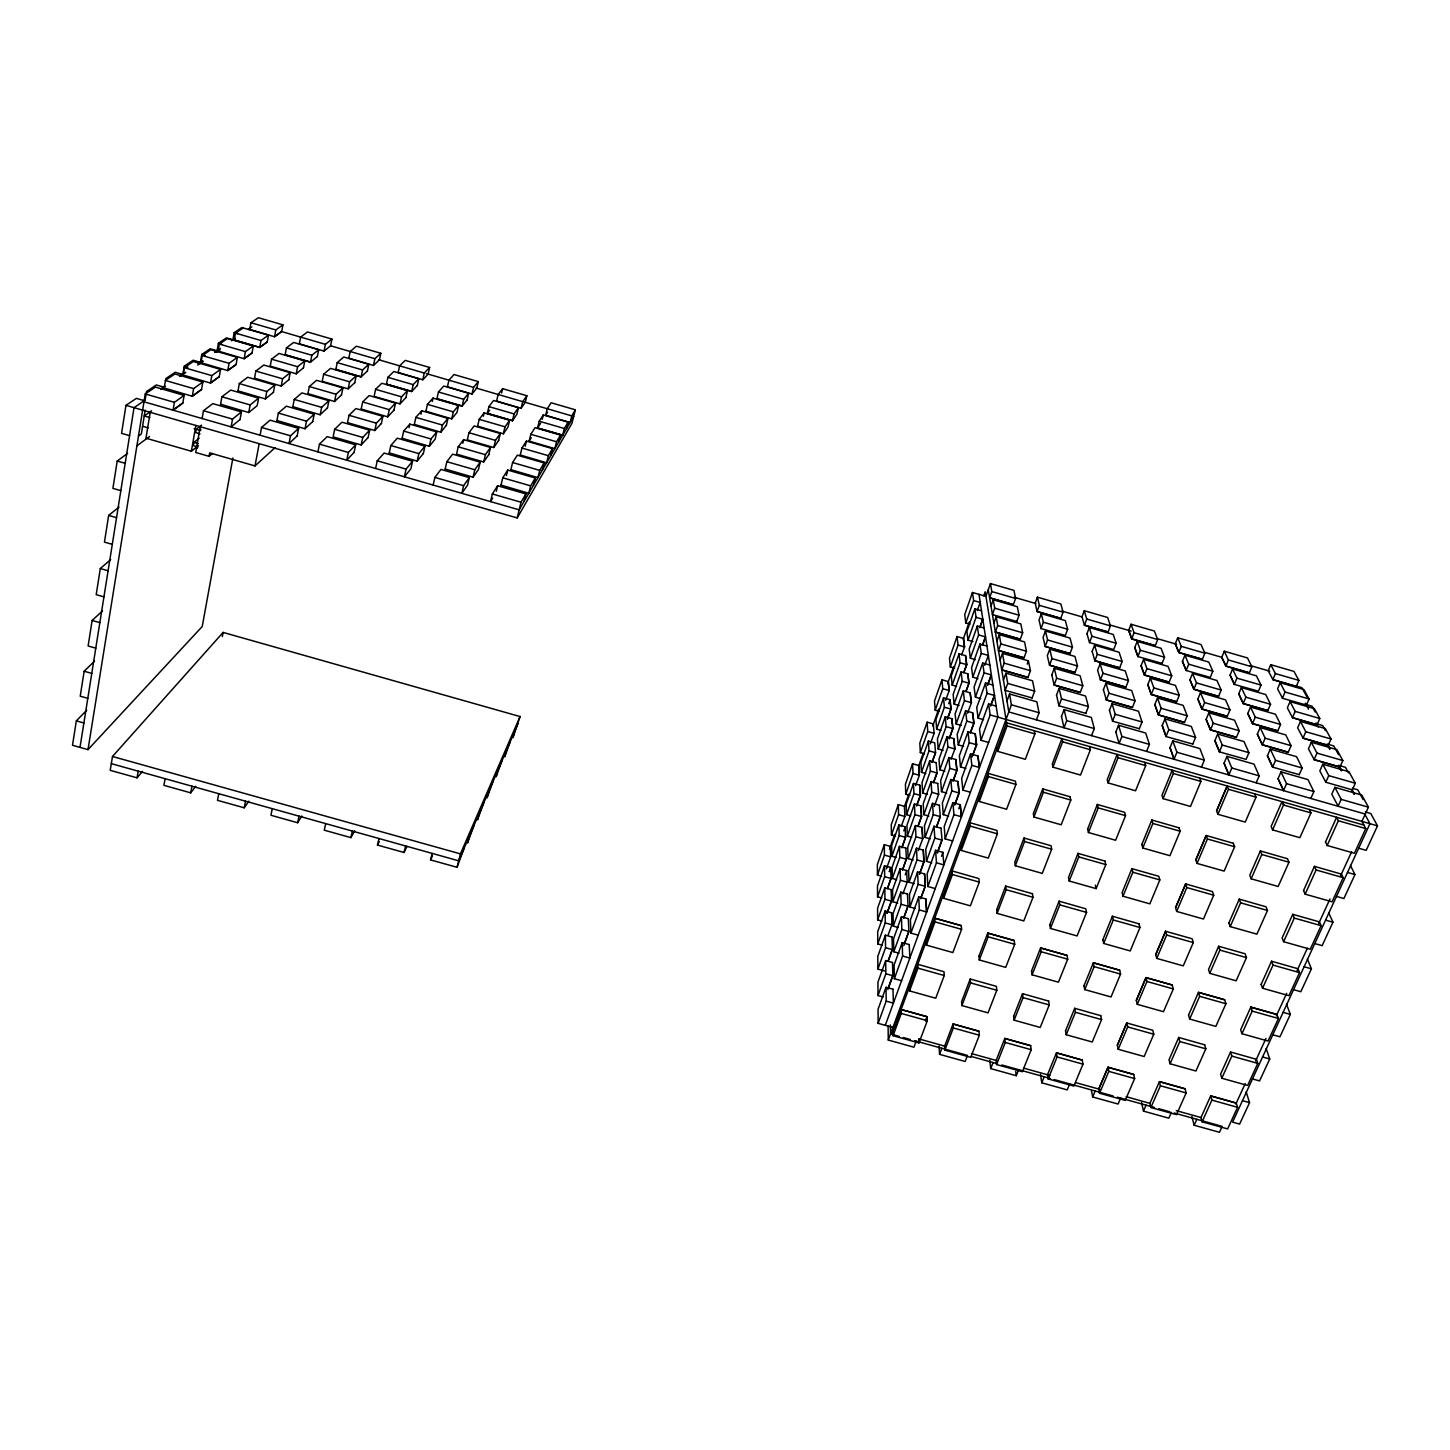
<?xml version="1.0" encoding="UTF-8"?>
<svg xmlns="http://www.w3.org/2000/svg" width="1450" height="1450" viewBox="0 0 1450 1450"><rect width="100%" height="100%" fill="white"/><g stroke="black" fill="none" stroke-linecap="round" stroke-linejoin="round"><path stroke-width="1.5" d="M86.692 710.246L76.343 720.868L72.5 745.282L87.997 749.632L202.239 626.491L232.888 458.001M94.522 661.146L84.154 671.241L80.221 696.199L87.816 698.32M102.515 610.939L92.129 620.473L88.124 645.993L95.791 648.168M110.689 559.609L100.304 568.545L96.189 594.663L103.947 596.856M119.045 507.083L108.659 515.403L104.454 542.137L112.302 544.366M127.618 453.361L117.214 461.028L112.901 488.378L120.839 490.644M144.329 400.653L136.373 398.369L125.969 405.347L121.564 433.351L129.594 435.653M80.004 747.384L134.034 407.667L145.127 400.109M87.997 749.632L145.254 393.947L155.422 387.096L184.132 395.379L182.827 403.118L173.076 410.169L174.381 402.339L184.132 395.379M145.127 399.983L146.486 391.572L156.328 384.957L164.067 387.204M145.181 410.114L141.339 433.985L138.475 436.051M150.184 412.326L145.979 438.208L191.382 451.24L198.396 445.621M164.031 388.111L165.898 378.541L175.214 372.269L182.754 374.444M514.478 731.869L512.992 737.651L520.043 716.554L223.119 632.418L112.502 756.483L110.2 770.331L137.061 777.834L142.481 771.4M182.845 374.843L184.295 366.161L193.14 360.234L200.481 362.355M183.008 375.133L184.277 367.666L193.376 361.521L220.545 369.388L219.258 376.746L210.504 383.072L183.044 374.988M164.067 387.947L192.306 396.249L193.611 388.618L202.837 382.039L174.906 373.973L165.3 380.444L193.611 388.618M200.317 362.917L201.767 354.434L210.177 348.779L217.337 350.864M200.988 362.844L202.239 355.558L210.884 349.722L237.347 357.389L236.06 364.584L227.759 370.584L201.024 362.699M202.837 382.039L201.532 389.579L192.306 396.249M191.382 451.24L195.841 425.466M137.061 777.834L138.221 771.164M200.209 426.717L195.732 452.491L209.072 456.333L212.552 453.433M202.112 418.542L203.471 410.731L212.806 403.644L241.461 411.909L240.047 419.612M197.508 448.104L197.726 446.872L193.448 445.657L193.956 442.341L199.176 438.19M200.789 429.272L200.571 430.505L194.155 428.656M210.504 383.072L211.809 375.623L220.545 369.388M216.938 351.571L218.37 343.288L226.381 337.904L233.341 339.934M218.062 351.19L219.312 344.049L227.523 338.521L253.315 345.988L252.028 353.039L244.144 358.73L218.08 351.045M209.072 456.333L209.688 452.889L255.001 465.921L275.047 447.669M220.545 404.405L221.886 396.774L230.731 390.086L258.589 398.134L257.194 405.638L248.748 412.525L220.563 404.242M232.997 339.3L234.175 332.666L241.806 327.555L268.486 335.167L267.217 342.037L259.713 347.474L234.284 340.097L235.516 333.119L243.328 327.863M227.759 370.584L229.064 363.316L237.347 357.389M165.101 778.686L163.904 785.338L190.711 792.842L195.732 786.299M241.461 411.909L232.526 419.086L231.13 426.898L240.084 419.449M237.981 391.011L239.322 383.579L247.696 377.236L274.793 385.066L273.416 392.406M253.315 345.988L245.431 351.625L244.144 358.73L252.046 352.894M249.726 329.549L250.959 322.734L258.39 317.713L282.931 324.854L281.681 331.579L274.521 336.744L249.744 329.404M259.713 347.474L260.982 340.514L268.486 335.167M254.511 378.323L255.834 371.055L263.791 365.038L290.181 372.686L288.822 379.846M248.748 412.525L250.143 404.931L258.589 398.134M282.931 324.854L275.79 329.947L274.521 336.744L281.699 331.434M190.711 792.842L191.944 786.19M270.208 366.288L271.531 359.183L279.071 353.456L304.808 360.923L303.449 367.919M237.999 390.866L265.423 398.931L266.8 391.518L274.793 385.066M222.339 636.604L223.119 632.418M260.094 435.236L261.544 427.46L270.062 420.156L298.627 428.403L297.141 436.069M255.001 465.921L259.169 443.682M317.351 356.591L318.692 349.74L293.607 342.454L286.429 347.891L285.124 354.833L310.481 362.192L317.387 356.446M254.529 378.178L281.228 386.044L282.587 378.794L290.181 372.686M276.896 420.645L278.346 413.069L286.393 406.163L314.179 414.174L312.711 421.66M299.316 343.94L300.603 337.143L307.454 331.959L331.941 339.083L330.6 345.789L324.057 351.118L299.334 343.795M270.226 366.125L296.235 373.81L297.594 366.723L304.808 360.923M292.809 406.852L294.241 399.439L301.872 392.896L328.914 400.726L327.464 408.03M218.769 793.694L217.482 800.327L244.234 807.795L248.838 801.161M298.627 428.403L290.526 435.798L289.021 443.573L297.178 435.906M310.481 362.192L311.841 355.268L318.692 349.74M307.907 393.766L309.321 386.534L316.553 380.317L342.907 387.947L341.457 395.089M276.932 420.5L305.026 428.765L306.512 421.189L314.179 414.174M324.057 351.118L325.398 344.339L331.941 339.083M354.743 382.782L356.174 375.822L330.509 368.373L323.622 374.263L322.226 381.332L348.181 388.854L354.779 382.655M292.846 406.689L320.178 414.754L321.646 407.359L328.914 400.726M244.234 807.795L245.539 801.197M317.931 451.892L319.471 444.135L327.174 436.631L355.667 444.842L354.09 452.472M367.394 371.091L368.808 364.276L343.759 357.008L337.216 362.627L335.838 369.532L361.141 376.873L367.43 370.964M307.926 393.621L334.551 401.469L336.001 394.255L342.907 387.947M348.779 358.295L350.157 351.534L356.392 346.188L380.824 353.292L379.429 359.962M368.101 437.646L369.659 430.197L341.946 422.204L334.66 429.309L333.119 436.867L361.177 444.951L368.119 437.501M348.181 388.854L349.613 381.803L356.174 375.822M381.368 423.599L382.909 416.331L355.939 408.538L349.033 415.28L347.529 422.639L374.825 430.523L381.404 423.454M272.292 808.683L270.933 815.263L297.631 822.73L301.836 815.987M368.808 364.276L362.572 369.968L361.141 376.873L335.856 369.388M355.667 444.842L348.381 452.472L346.786 460.194L354.108 452.309M361.159 409.172L362.663 401.958L369.206 395.56L395.487 403.173L393.965 410.278M348.816 358.15L373.484 365.454L374.879 358.712L380.824 353.292M361.177 444.951L362.754 437.429L369.659 430.197M405.928 397.626L407.432 390.666L381.821 383.253L375.586 389.325L374.118 396.376L400.019 403.861L405.964 397.481M374.825 430.523L376.366 423.183L382.909 416.331M417.31 385.573L418.796 378.776L393.82 371.526L387.893 377.326L386.443 384.196L411.691 391.518L417.346 385.446M297.631 822.73L299.026 816.151M375.604 468.495L377.236 460.792L384.123 453.053L412.561 461.245L410.876 468.839L404.387 476.778L406.072 469.093L412.561 461.245M361.195 409.009L387.748 416.857L389.289 409.661L395.487 403.173M398.152 372.614L399.584 365.889L405.239 360.379L429.617 367.466L428.149 374.118L422.802 379.773L398.188 372.487M389.216 453.034L390.829 445.513L397.336 438.19L424.995 446.183L423.346 453.596M400.019 403.861L401.541 396.847L407.432 390.666M411.691 391.518L413.178 384.649L418.796 378.776M402.085 438.407L403.68 431.067L409.861 424.125L436.776 431.901L435.145 439.151L429.327 446.274L402.121 438.263M409.081 427.678L409.861 424.125M325.706 823.618L324.274 830.179L350.882 837.629L354.706 830.778M422.802 379.773L424.27 373.049L429.617 367.466M414.301 424.524L415.878 417.364L421.733 410.767L447.959 418.361L446.364 425.43M420.971 414.247L421.733 410.767M425.901 411.365L427.442 404.351L433.024 398.097L458.581 405.493L457.004 412.416L451.748 418.851L425.938 411.22M389.234 452.889L417.201 461.118L418.851 453.614L424.995 446.183M432.263 401.487L433.024 398.097M467.136 400.019L468.676 393.258L443.754 386.026L438.444 391.989L436.921 398.841L462.133 406.145L467.154 399.892M429.327 446.274L430.958 438.951L436.776 431.901M447.416 386.914L448.92 380.208L453.977 374.535L478.301 381.604L476.778 388.219M414.337 424.379L440.836 432.209L442.431 425.049L447.959 418.361M350.882 837.629L352.368 831.067M433.133 485.061L434.873 477.394L440.945 469.438L469.293 477.612L467.534 485.17L461.843 493.326L463.619 485.677L469.293 477.612M451.748 418.851L453.324 411.854L458.581 405.493M445.15 469.166L446.854 461.68L452.599 454.158L480.186 462.115L478.464 469.492L473.081 477.213L445.186 469.021M462.133 406.145L463.692 399.312L468.676 393.258M488.813 454.647L490.517 447.434L463.656 439.676L458.2 446.817L456.532 454.122L483.702 461.97L488.849 454.502M447.452 386.788L472.011 394.056L473.552 387.368L478.301 381.604M462.84 443.211L463.656 439.676M498.619 440.564L500.304 433.514L474.15 425.938L468.966 432.716L467.317 439.858L493.779 447.506L498.655 440.419M407.033 846.401L404.024 852.491L377.471 845.06L378.994 838.517M477.558 426.318L479.189 419.34L484.101 412.906L509.603 420.282L507.953 427.17L503.349 433.786L477.594 426.173M483.321 416.277L484.101 412.906M488.904 406.616L487.309 413.449L512.448 420.736L516.871 414.301L518.447 407.704L493.58 400.49L488.904 406.616L514.079 413.921L518.447 407.704M473.081 477.213L474.821 469.764L480.186 462.115M496.571 401.179L498.147 394.509L502.606 388.673L526.876 395.723L525.281 402.321M483.702 461.97L485.424 454.684L490.517 447.434M501.591 392.986L502.606 388.673M493.779 447.506L495.465 440.383L500.304 433.514M503.349 433.786L505.017 426.826L509.603 420.282M404.024 852.491L405.583 845.966M524.048 501.446L525.897 493.924L497.622 485.768L492.347 493.961L490.517 501.591L492.674 498.111M512.448 420.736L514.079 413.921M496.299 491.314L497.622 485.768M500.957 485.261L502.751 477.811L507.736 470.072L535.249 478.011L533.346 485.514M496.607 401.052L521.112 408.302L522.707 401.65L526.876 395.723M506.431 475.473L507.736 470.072M510.835 469.818L512.593 462.532L517.324 455.191L544.112 462.949L542.336 470.108M520.206 455.155L521.928 448.05L526.423 441.09L552.522 448.63L550.764 455.644M525.172 446.237L526.423 441.09M529.105 441.235L530.809 434.293L535.068 427.678L560.516 435.054L558.794 441.906M463.982 848.558L457.04 867.299L430.559 859.904L432.154 853.397M539.237 421.225L537.569 428.004L562.654 435.29L564.358 428.511L568.11 422.113L543.297 414.917L539.237 421.225L564.358 428.511M125.969 405.347L517.179 517.922L521.021 502.226L525.897 493.924M542.209 419.304L543.297 414.917M535.249 478.011L530.646 485.859L528.815 493.29L500.993 485.116M544.112 462.949L539.744 470.38L537.95 477.63L510.871 469.655M552.522 448.63L548.372 455.699L546.614 462.786L520.242 455.01M560.516 435.054L556.564 441.761L554.842 448.684L529.141 441.09L531.28 437.755M566.424 428.819L568.11 422.113M457.04 867.299L460.429 853.869L520.043 716.554M547.592 412.253L545.617 415.425L547.266 408.773L551.127 402.774L575.342 409.806L571.771 415.896L570.104 422.53L545.653 415.28M575.342 409.806L571.934 423.346L517.179 517.922M469.147 836.614L467.552 842.976L474.204 824.959M479.116 813.595L477.539 819.83L483.919 802.502M488.596 791.682L487.037 797.808L493.163 781.133M497.622 770.82L496.099 776.819L501.99 760.743M506.249 750.901L504.745 756.791L510.4 741.276M886.439 868.822L890.662 856.859L890.336 846.383L884.301 844.661L877.377 864.436L877.431 875.039L881.491 876.181M901.175 826.572L904.873 816.459L904.401 806.327L898.311 804.605L891.261 824.724L891.478 834.982L895.556 836.143M915.603 785.592L919.373 775.297L918.865 765.564L912.576 763.769L905.416 784.287L905.779 794.183L909.893 795.361M930.302 743.832L934.144 733.338L933.329 723.949L927.13 722.173L919.826 743.071L920.351 752.604L924.52 753.783M945.636 700.296L949.206 690.562L948.336 681.609L941.956 679.76L934.507 701.075L935.214 710.21L939.419 711.406M961.622 654.874L964.576 646.954L963.507 638.399L957.054 636.55L949.478 658.264L950.348 667L954.607 668.214M990.441 583.571L991.836 591.582L989.607 597.853L1013.351 604.704L1015.598 598.451L1013.949 590.386L990.441 583.571L985.928 596.367L972.461 592.488L964.721 614.619L965.809 622.938L970.086 624.171M877.431 875.039L884.428 855.101L884.301 844.661M891.478 834.982L898.583 814.683L898.311 804.605M905.779 794.183L913.029 773.484L912.576 763.769M920.351 752.604L927.746 731.507L927.13 722.173M935.214 710.21L942.754 688.714L941.956 679.76M950.348 667L958.033 645.069L957.054 636.55M965.809 622.938L973.639 600.572L972.461 592.488M889.484 849.174L894.704 834.312M904.401 806.707L908.878 793.966M918.575 766.361L923.052 753.619M932.749 726.015L938.712 709.032M947.666 683.548L953.629 666.565M963.326 638.961L969.289 621.978M884.554 865.777L877.486 885.877L877.54 896.97L884.681 876.688L884.554 865.777L890.862 867.553L889.43 871.577M903.803 830.886L905.235 826.79L898.873 824.996L891.678 845.477L891.895 856.207L896.082 857.403M919.771 785.211L920.315 795.416L916.599 805.946L920.46 795.452L919.916 785.248L913.482 783.435L906.141 804.315L906.54 814.664L910.745 815.879M928.381 741.059L929.033 750.828L935.576 752.713L931.988 762.428L935.576 752.713L934.724 742.871L928.381 741.059L920.895 762.338L921.457 772.324L925.716 773.539M947.484 719.073L951.019 709.123L950.094 699.734L943.551 697.849L935.939 719.562L936.664 729.132L940.977 730.365M965.519 655.654L966.624 664.607L963.743 672.728L966.751 664.644L965.646 655.69L959.048 653.805L951.273 675.936L952.197 685.089L956.529 686.339M981.505 610.776L974.835 608.855L966.896 631.439L968.02 640.157L972.968 641.571M977.227 610.559L980.236 602.475L973.639 600.572M891.895 856.207L899.181 835.544L898.873 824.996M906.54 814.664L913.953 793.603L913.482 783.435M921.457 772.324L929.033 750.828M936.664 729.132L944.385 707.219L943.551 697.849M952.197 685.089L960.063 662.722L959.048 653.805M968.02 640.157L976.067 617.338L974.835 608.855M983.771 595.787L985.184 591.781L1007.079 725.924L997.709 751.39L1025.349 759.293L1034.883 733.881L1034.249 730.709M889.303 871.541L890.717 867.517L891.061 878.482L887.472 888.614L890.934 878.446M948.717 703.667L950.094 699.734M891.261 889.666L884.808 887.853L877.594 908.298L877.649 919.898L881.89 921.094M905.996 848.178L899.489 846.329L892.112 867.191L892.33 878.428L896.626 879.643M920.877 805.838L921.439 816.513L917.977 826.264L921.584 816.549L921.004 805.874L914.442 804.007L906.921 825.268L907.319 836.124L911.651 837.357M936.319 762.736L929.686 760.833L922.019 782.529L922.617 792.987L927.511 794.382M949.297 738.721L952.904 728.571L951.943 718.729L945.255 716.808L937.425 738.938L938.204 748.961L943.153 750.375M967.748 673.779L968.908 683.168L965.954 691.469L969.053 683.222L967.893 673.815L961.114 671.876L953.139 694.459L954.118 704.048L959.121 705.479M984.151 627.995L977.318 626.037L969.18 649.074L970.358 658.209L975.415 659.659M901.827 847.652L905.489 837.321L905.108 826.754M947.357 719.037L950.874 709.068L949.967 699.697M979.747 627.542L982.665 619.241M901.954 847.688L905.616 837.357L899.181 835.544M979.874 627.578L982.81 619.295L976.067 617.338M877.649 919.898L884.953 899.272L884.808 887.853M892.33 878.428L899.798 857.385L899.489 846.329M907.319 836.124L914.932 814.664L914.442 804.007M922.617 792.987L930.374 771.092L929.686 760.833M938.204 748.961L946.125 726.631L945.255 716.808M954.118 704.048L962.202 681.246L961.114 671.876M970.358 658.209L978.605 634.937L977.318 626.037M991.002 606.1L993.25 599.793L1017.302 606.734L1019.042 615.217L1016.74 621.579M891.696 912.811L885.098 910.963L877.703 931.77L877.757 943.932L882.089 945.146M905.271 874.821L906.776 870.58L900.106 868.695L892.566 889.919L892.801 901.701L897.731 903.096M918.357 850.57L922.762 838.68L922.164 827.479L915.439 825.576L907.736 847.235L908.153 858.618L913.138 860.031M937.86 783.507L931.063 781.586L923.215 803.699L923.831 814.664L928.852 816.078M951.037 759.293L954.879 748.979L953.882 738.648L947.013 736.691L939.002 759.256L939.817 769.787L944.893 771.219M967.512 713.237L971.446 702.706L970.231 692.846L963.308 690.853L955.115 713.889L956.148 723.967L961.278 725.435M986.924 646.066L979.928 644.054L971.572 667.58L972.805 677.186L977.989 678.673M993.25 599.793L994.7 608.184L992.434 614.564L1016.776 621.452M891.351 901.066L886.947 913.446L891.478 901.103L891.134 889.629M902.498 869.728L906.25 859.197M936.936 772.959L933.401 782.909L937.081 772.995L936.192 762.7M949.152 738.666L952.759 728.516L951.816 718.674M982.375 645.341L985.384 636.876M902.643 869.764L906.377 859.252L905.851 848.141M982.52 645.377L985.529 636.931L978.605 634.937M877.757 943.932L885.243 922.925L885.098 910.963M892.801 901.701L900.45 880.277L900.106 868.695M908.153 858.618L915.947 836.759L915.439 825.576M923.831 814.664L931.77 792.334L931.063 781.586M939.817 769.787L947.938 746.986L947.013 736.691M956.148 723.967L964.431 700.694L963.308 690.853M972.805 677.186L981.287 653.406L979.928 644.054M993.884 623.228L996.186 616.776L1020.818 623.899L1022.649 632.78L1020.292 639.287L995.371 632.109L997.709 625.584L996.186 616.776M892.149 937.062L885.388 935.178L877.812 956.366L877.884 969.107L884.536 970.974M907.609 894.052L900.776 892.131L893.037 913.754L893.291 926.115L898.347 927.529M919.626 874.06L923.994 861.898L923.378 850.153L916.472 848.196L908.588 870.272L909.023 882.216L914.134 883.666M939.473 805.33L932.513 803.354L924.447 825.884L925.1 837.411L930.248 838.861M953.158 780.988L956.964 770.421L955.912 759.564L948.88 757.553L940.651 780.571L941.503 791.646L946.705 793.114M972.551 712.784L973.838 723.151L970.268 733.048L973.983 723.206L972.696 712.82L965.591 710.79L957.181 734.298L958.269 744.901L963.525 746.388M989.842 665.079L982.665 663.013L974.092 687.028L975.397 697.124L980.708 698.646M888.034 935.25L891.931 924.792L891.569 912.775M902.861 893.816L907.192 882.18L906.649 870.526M934.289 806.454L938.658 794.292L937.715 783.471M984.677 665.314L988.374 655.454L981.287 653.406M877.884 969.107L885.551 947.72L885.388 935.178M893.291 926.115L901.121 904.274L900.776 892.131M909.023 882.216L917.016 859.941L916.472 848.196M925.1 837.411L933.256 814.646L932.513 803.354M941.503 791.646L949.841 768.391L948.88 757.553M958.269 744.901L966.787 721.139L965.591 710.79M975.397 697.124L984.097 672.854L982.665 663.013M996.911 641.208L999.268 634.629L1024.534 641.897L1026.455 651.249L1024.008 657.901L998.488 650.543L1000.881 643.891L999.268 634.629M892.62 962.528L885.696 960.589L877.939 982.176L877.993 995.552L883.123 996.984M908.461 918.702L901.465 916.744L893.544 938.784L893.798 951.762L898.982 953.212M924.502 873.915L925.154 886.276L920.659 898.656L925.299 886.312L924.647 873.951L917.578 871.957L909.476 894.469L909.947 907.029L915.168 908.498M941.159 828.258L934.018 826.228L925.752 849.211L926.441 861.336L931.716 862.822M954.843 804.841L959.157 792.987L958.051 781.55L950.838 779.502L942.373 802.992L943.279 814.628L948.626 816.151M975.143 733.809L976.484 744.72L972.098 756.846L976.648 744.774L975.288 733.845L968.002 731.761L959.374 755.758L960.498 766.923L965.899 768.446M992.924 685.071L985.547 682.968L976.72 707.491L978.097 718.131L983.553 719.689M892.239 949.605L888.053 961.259L892.384 949.641L892.004 937.026M903.604 918.086L907.881 906.196M919.481 874.024L923.849 861.862L923.233 850.117M936.428 826.953L940.162 816.604M953.012 780.934L956.819 770.385L955.768 759.528M987.577 685.016L991.22 674.903M903.749 918.122L908.026 906.232L907.464 894.016M936.573 826.989L940.307 816.64L939.328 805.294M987.722 685.053L991.365 674.939L984.097 672.854M877.993 995.552L885.859 973.766L885.696 960.589M893.798 951.762L901.827 929.504L901.465 916.744M909.947 907.029L918.14 884.301L917.578 871.957M926.441 861.336L934.815 838.1L934.018 826.228M943.279 814.628L951.852 790.903L950.838 779.502M960.498 766.923L969.252 742.654L968.002 731.761M978.097 718.131L987.051 693.336L985.547 682.968M1000.083 660.112L1002.512 653.388L1028.412 660.838L1030.442 670.679L1027.941 677.476L1001.732 669.936L1004.197 663.139L1002.512 653.388M893.127 989.262L886.022 987.287L878.066 1009.273L878.138 1023.338L892.91 1027.452L893.055 1035.717L918.974 1042.931L927.311 1020.709L927.112 1016.722L901.157 1009.49L901.266 1013.441L893.055 1035.717M909.368 944.621L902.208 942.609L894.07 965.066L894.342 978.714L901.574 980.726M918.738 896.952L919.336 909.929L926.677 911.996L925.97 899L918.738 896.952L910.419 919.898L910.908 933.111L918.213 935.159M941.521 856.279L942.953 852.364L935.613 850.298L927.13 873.752L927.837 886.512L935.232 888.578M952.886 802.611L953.955 814.628L961.459 816.749L960.299 804.714L952.886 802.611L944.204 826.591L945.146 838.861L952.614 840.964M970.539 753.855L971.863 765.346L979.439 767.503L978.025 755.994L970.539 753.855L961.658 778.36L962.854 790.123L970.394 792.262M996.168 706.15L988.592 703.975L979.511 729.06L980.961 740.279L988.592 742.454M888.415 987.559L892.729 975.687M904.365 943.588L908.769 931.462M937.298 852.763L941.902 840.112M954.698 804.804L958.994 792.951L957.888 781.514M990.622 705.751L994.374 695.438M887.853 989.589L892.874 975.723L892.493 962.492M903.785 945.654L908.914 931.498L908.316 918.666M937.461 852.817L942.047 840.148L941.014 828.204M990.767 705.806L994.519 695.474L987.051 693.336M878.138 1023.338L886.186 1001.134L886.022 987.287M894.342 978.714L902.589 956.039L902.208 942.609M910.908 933.111L919.336 909.929M927.837 886.512L936.446 862.804L935.613 850.298M945.146 838.861L953.955 814.628M962.854 790.123L971.863 765.346M980.961 740.279L990.169 714.923L988.592 703.975M1003.436 680.014L1005.938 673.144L1032.509 680.775L1034.648 691.143L1032.074 698.084M958.831 808.701L960.299 804.714M1035.155 603.345L1037.402 597.164L1060.856 603.943L1063.067 612.19L1060.747 618.407L1037.076 611.556L1035.209 603.218M1005.938 673.144L1007.714 683.421L1005.176 690.363L1032.128 697.939M885.279 1025.331L997.854 717.116L978.986 594.373M1037.076 611.556L1039.342 605.321L1037.402 597.164M1006.971 700.984L1009.544 693.97L1036.822 701.8L1039.07 712.729L1036.424 719.834M1041.336 613.676L1039.016 619.984L1041.027 628.593L1065.315 635.463L1067.653 629.246L1065.333 620.618L1041.336 613.676L1043.366 622.231L1041.027 628.593M916.164 1041.263L913.935 1047.208L888.288 1040.067L1011.411 704.809L1009.544 693.97M1027.216 664.136L1028.412 660.838M892.982 1031.711L1006.572 722.789L1363.888 825.086M909.549 990.912L917.923 968.147L917.778 964.304L944.004 971.736L944.258 975.524L935.739 998.234L909.549 990.912L909.422 987.015M926.405 945.128L934.978 921.856L934.743 918.14L961.259 925.607L961.586 929.341L952.868 952.559L926.405 945.128L926.206 941.358M943.624 898.311L952.396 874.513L952.106 870.942L978.895 878.573L979.294 882.107L970.376 905.851L943.624 898.311L943.37 894.668M961.241 850.443L970.213 826.101L969.851 822.658L996.947 830.433L997.401 833.822L988.284 858.11L961.241 850.443L960.915 846.927M979.276 801.487L988.429 776.584L987.994 773.303L1015.399 781.169L1015.924 784.414L1006.608 809.263L979.276 801.487L978.877 798.116M1045.432 631.004L1043.076 637.42L1045.16 646.464L1070.009 653.624L1072.456 647.153L1070.027 638.091L1045.432 631.004L1047.571 639.976L1045.16 646.464L1070.064 653.497M1049.746 649.183L1047.317 655.744L1049.528 665.242L1074.994 672.582L1077.495 665.967L1074.939 656.433L1049.746 649.183L1051.993 658.608L1049.528 665.242M1051.776 674.993L1054.295 668.287L1080.123 675.736L1082.806 685.741L1080.232 692.502L1054.096 684.998L1051.83 674.848M925.607 1020.764L927.112 1016.722L901.157 1009.562M925.607 1020.836L927.13 1016.812M1054.295 668.287L1056.651 678.219L1054.096 684.998L1080.286 692.375M1081.972 616.884L1084.274 610.722L1107.673 617.501L1110.428 625.874L1108.054 632.073L1084.419 625.24L1082.008 616.757M1056.488 695.257L1059.062 688.406L1085.579 696.036L1088.406 706.585L1085.76 713.491M1084.419 625.24L1086.757 619.041L1084.274 610.722M1085.814 713.346L1058.935 705.787L1061.545 698.882L1059.062 688.406M1086.938 633.813L1089.312 627.542L1113.256 634.466L1116.137 643.256L1113.709 649.582L1089.512 642.586L1086.974 633.686M1089.512 642.586L1091.904 636.26L1089.312 627.542M1061.436 716.608L1064.101 709.612L1091.324 717.424L1094.315 728.571L1091.578 735.621M1092.14 651.576L1094.569 645.178L1119.11 652.264L1122.137 661.49L1119.636 667.942L1094.841 660.783L1092.194 651.449M967.494 1055.419L965.156 1061.473L939.564 1054.349L941.866 1048.277M1064.101 709.612L1066.711 720.65L1064.01 727.737L1061.491 716.463M944.621 1046.175L953.049 1023.972L978.949 1031.204L979.33 1035.227L970.721 1057.358L944.856 1050.144L944.602 1046.084M970.213 979.004L961.586 1001.696L961.894 1005.557L988.03 1012.861L996.821 990.259L996.368 986.344L970.213 979.004L970.558 982.901L961.894 1005.557M978.931 956.239L987.74 933.057L1014.184 940.488L1014.71 944.276L1005.72 967.386L979.312 959.972L978.931 956.148M996.658 909.766L1005.666 886.077L1032.4 893.707M1023.99 838.028L1014.783 862.261L1015.308 865.741L1042.278 873.389L1051.685 849.229L1051.014 845.713L1023.99 838.028L1024.552 841.526L1015.308 865.741M1070.064 796.757L1042.731 788.891L1033.324 813.668L1033.904 817.021L1061.183 824.778L1070.807 800.056L1070.064 796.684M944.856 1050.144L953.339 1027.977L953.049 1023.972L978.949 1031.276M979.312 959.972L988.157 936.809L987.74 933.057M1032.4 893.635L1032.98 897.278L1023.791 920.913L997.111 913.391L1006.155 889.702L1005.666 886.077M1033.904 817.021L1043.384 792.244L1042.731 788.891M1052.954 767.177L1062.632 741.82L1061.908 738.63L1052.283 763.969L1052.954 767.177L1080.522 775.061L1090.364 749.759L1089.53 746.533M1094.841 660.783L1097.306 654.331L1094.569 645.178M1100.115 663.701L1097.614 670.226L1100.441 679.905L1125.871 687.228L1128.444 680.63L1125.254 670.933L1100.115 663.701L1102.979 673.308L1100.441 679.905M1103.359 689.819L1105.933 683.149L1131.707 690.581L1135.06 700.785L1132.414 707.509L1106.332 700.006L1103.414 689.692M1128.68 630.388L1131.036 624.261L1154.381 631.022L1157.698 639.541L1155.251 645.721L1131.671 638.906L1128.68 630.388L1131.725 638.779L1155.306 645.594M1106.332 700.006L1108.96 693.263L1105.933 683.149M1131.671 638.906L1134.081 632.726L1131.036 624.261M1109.395 710.464L1112.059 703.649L1138.504 711.243L1142.038 721.991L1139.301 728.861M1162.084 663.393L1137.887 656.56L1134.734 647.624L1137.181 641.371L1161.069 648.277L1164.531 657.231L1162.03 663.52M1139.374 728.734L1112.549 721.176L1115.249 714.288L1112.059 703.649M1137.887 656.56L1140.352 650.252L1137.181 641.371M1141.096 665.695L1143.615 659.333L1168.084 666.402L1171.727 675.791L1169.135 682.207L1144.412 675.084L1141.096 665.695L1144.449 674.939L1169.189 682.08M1115.775 732.196L1118.512 725.236L1145.681 733.029L1149.415 744.376L1146.588 751.39M1144.412 675.084L1146.95 668.631L1143.615 659.333M1018.661 1069.683L1016.251 1075.701L990.713 1068.596L993.087 1062.56M1118.512 725.236L1121.883 736.473L1119.092 743.524L1115.829 732.051M1004.814 1038.418L996.114 1060.53L996.549 1064.554L1022.341 1071.731L1031.222 1049.709L1030.66 1045.631L1004.814 1038.418L1005.285 1042.477L996.549 1064.554M1013.623 1016.251L1022.522 993.667L1048.64 1001.08M1031.53 971.011L1040.611 947.938L1066.982 955.351L1067.707 959.193L1058.428 982.194L1032.092 974.799L1031.512 970.92M1049.818 924.756L1059.098 901.175L1085.778 908.787L1086.558 912.412L1077.078 935.939L1050.452 928.435L1049.8 924.683M1104.973 861.082L1078.003 853.361L1068.505 877.486L1069.23 881.02L1096.128 888.632L1105.824 864.581L1104.954 861.01M1087.627 829.128L1097.342 804.46L1124.62 812.308L1125.544 815.661L1115.63 840.257L1088.424 832.518L1087.627 829.056M1048.622 1000.989L1049.256 1004.941L1040.194 1027.452L1014.13 1020.166L1023.048 997.6L1022.522 993.667M1032.092 974.799L1041.209 951.744L1040.611 947.938L1067.001 955.441M1050.452 928.435L1059.787 904.854L1059.098 901.175M1069.23 881.02L1078.764 856.914L1078.003 853.361M1088.424 832.518L1098.194 807.868L1097.342 804.46M1108.072 782.928L1118.059 757.679L1117.134 754.435L1107.202 779.665L1108.072 782.928L1135.567 790.776L1145.717 765.6L1144.684 762.319M1150.357 678.183L1147.784 684.69L1151.246 694.532L1176.621 701.836L1179.267 695.275L1175.442 685.415L1150.357 678.183L1153.874 687.952L1151.246 694.532M1177.708 637.764L1175.279 643.854L1178.814 652.536L1202.358 659.333L1204.859 653.189L1201.017 644.507L1177.708 637.764L1181.279 646.374L1178.814 652.536L1202.412 659.206M1157.463 697.994L1154.798 704.627L1158.459 714.995L1184.469 722.463L1187.188 715.774L1183.182 705.389L1157.463 697.994L1161.142 708.289L1158.459 714.995M1182.439 661.399L1184.94 655.183L1208.793 662.07L1212.816 671.169L1210.261 677.44L1186.154 670.498L1182.439 661.399L1186.209 670.353M1192.734 744.194L1195.561 737.361L1191.32 726.432L1164.93 718.838L1162.193 725.616L1166.036 736.546L1192.788 744.067M1186.154 670.498L1188.692 664.209L1184.94 655.183M1166.036 736.546L1168.809 729.676L1164.93 718.838M1189.961 679.796L1192.534 673.452L1216.949 680.503L1221.19 690.055L1218.544 696.453L1193.857 689.33L1189.961 679.796L1193.912 689.203L1218.598 696.308M1172.796 740.823L1176.911 752.26L1174.047 759.256L1169.987 747.747L1172.796 740.823L1199.893 748.599L1204.37 760.126L1201.452 767.123M1193.857 689.33L1196.467 682.914L1192.534 673.452M1200.491 692.629L1197.845 699.099L1201.941 709.123L1227.244 716.409L1229.963 709.884L1225.522 699.842L1200.491 692.629L1204.624 702.579L1201.941 709.123M1069.719 1083.893L1067.218 1089.893L1041.753 1082.806L1044.199 1076.788M1065.551 1030.769L1074.704 1008.294L1100.768 1015.689M1083.984 985.746L1093.354 962.782L1119.672 970.195L1120.56 974.074L1111.026 996.966L1084.745 989.589L1083.966 985.656M1102.834 939.709L1112.404 916.237L1139.029 923.831M1131.888 868.659L1122.101 892.656L1123.007 896.245L1149.868 903.857L1159.837 879.914L1158.786 876.289L1131.888 868.659L1132.849 872.248L1123.007 896.245M1141.821 844.534L1151.808 819.993L1179.031 827.805M1048.114 1078.909L1057.122 1056.941L1056.47 1052.845L1082.244 1060.041L1082.987 1064.155L1073.852 1086.086L1048.114 1078.909L1047.498 1074.758L1056.47 1052.845L1082.262 1060.131M1100.749 1015.598L1101.583 1019.604L1092.231 1042.006L1066.221 1034.738L1075.429 1012.281L1074.704 1008.294M1084.745 989.589L1094.152 966.643L1093.354 962.782L1119.69 970.268M1139.011 923.759L1139.99 927.511L1130.221 950.928L1103.668 943.442L1113.292 919.971L1112.404 916.237M1178.995 827.751L1180.155 831.231L1169.933 855.699L1142.799 847.996L1152.859 823.455L1151.808 819.993M1163.045 798.624L1173.34 773.502L1172.198 770.204L1161.976 795.307L1163.045 798.624L1190.486 806.454L1200.926 781.405L1199.694 778.07M1221.788 657.321L1224.289 651.231L1247.526 657.956L1251.912 666.801L1249.356 672.909L1225.866 666.13L1221.788 657.321L1225.921 666.003L1249.411 672.782M1225.866 666.13L1228.404 659.986L1224.289 651.231M1206.146 719.399L1208.865 712.784L1234.53 720.179L1239.206 730.728L1236.397 737.397L1210.442 729.93L1206.146 719.399L1210.496 729.803L1236.451 737.252M1232.609 668.957L1230.053 675.156L1234.331 684.4L1258.419 691.215L1261.011 685.089L1256.407 675.827L1232.609 668.957L1236.923 678.147L1234.331 684.4M1210.442 729.93L1213.215 723.26L1208.865 712.784M1217.674 734.008L1214.864 740.751L1219.396 751.861L1246.094 759.365L1248.939 752.695L1244.009 741.566L1217.674 734.008L1222.259 745.028L1219.396 751.861M1241.345 687.536L1238.717 693.861L1243.194 703.558L1267.826 710.663L1270.544 704.283L1265.723 694.568L1241.345 687.536L1245.876 697.178L1243.194 703.558L1267.88 710.518M1226.954 756.356L1224.054 763.262L1228.839 774.971L1231.793 767.993L1226.954 756.356L1253.996 764.114L1259.18 775.859L1256.189 782.801M1247.798 713.491L1250.516 707.056L1275.493 714.252L1280.549 724.456L1277.758 730.945L1252.51 723.677L1247.798 713.491L1252.582 723.55L1277.812 730.818M1270.762 664.68L1275.402 673.597L1272.828 679.706L1296.264 686.466L1298.874 680.376L1293.962 671.404L1270.762 664.68L1268.206 670.734L1272.882 679.579L1296.318 686.339M1120.596 1098.212L1118.095 1104.048L1092.666 1096.979L1095.203 1090.998M1252.51 723.677L1255.283 717.17L1250.516 707.056M1098.756 1089.041L1107.999 1067.236L1133.719 1074.414L1134.643 1078.582L1125.236 1100.387L1099.553 1093.246L1098.756 1089.041L1108.018 1067.309L1133.737 1074.504M1172.253 985.058L1145.989 977.662L1136.311 1000.373L1137.271 1004.342L1163.48 1011.701L1173.322 988.918L1172.216 984.985L1145.971 977.59L1136.329 1000.446M1165.582 931.281L1155.723 954.553L1156.756 958.396L1183.254 965.881L1193.296 942.572L1192.118 938.766L1165.582 931.281L1166.652 935.051L1156.756 958.396M1175.551 907.718L1185.647 883.92L1212.49 891.605L1213.723 895.212L1203.464 919.028L1176.675 911.434L1175.551 907.718L1185.665 883.993M1233.279 843.211L1234.621 846.746L1224.126 871.106L1197.048 863.421L1195.833 859.832L1206.146 835.49L1233.298 843.284M1217.891 814.284L1216.586 810.858L1227.135 785.936L1228.494 789.289L1217.891 814.284L1245.26 822.096L1256.008 797.174L1254.558 793.784M1117.352 1045.269L1126.795 1022.975L1152.786 1030.261L1153.765 1034.231L1144.159 1056.524L1118.204 1049.274L1117.334 1045.178L1126.777 1022.903L1127.683 1026.926L1118.204 1049.274M1155.741 954.644L1165.601 931.353M1195.869 859.904L1206.183 835.562L1207.415 838.988L1197.048 863.421M1216.604 810.931L1227.171 786.009M1099.553 1093.246L1108.833 1071.369L1107.999 1067.236M1137.271 1004.342L1146.95 981.505L1145.971 977.59M1176.675 911.434L1186.807 887.563L1185.647 883.92M1257.349 734.135L1260.159 727.556L1285.751 734.914L1291.08 745.662L1288.216 752.296L1262.316 744.847L1257.349 734.135L1262.37 744.72L1288.271 752.151M1306.378 705.189L1309.078 698.972L1303.912 689.566L1280.169 682.696L1277.559 688.877L1282.452 698.139M1262.316 744.847L1265.161 738.195L1260.159 727.556M1280.169 682.696L1285.062 692.031L1282.398 698.266L1306.45 705.062M1290.047 701.601L1287.346 707.89L1292.494 717.623L1317.071 724.71L1319.79 718.493L1314.371 708.615L1290.047 701.601L1295.176 711.388L1319.79 718.493M1299.273 774.626L1272.629 767.141L1267.409 755.849L1270.291 749.124L1296.554 756.683L1302.173 767.993L1299.2 774.753M1295.176 711.388L1292.439 717.75L1317.017 724.837M1272.629 767.141L1275.565 760.344L1270.291 749.124M518.447 722.68L458.671 860.811L111.306 763.643M1300.433 721.429L1297.641 727.846L1303.043 738.068L1328.164 745.463L1331.027 738.993L1325.336 728.607L1300.433 721.429L1305.798 731.724L1331.027 738.993M1280.984 771.871L1286.549 783.689L1283.522 790.631L1278.012 778.722L1280.984 771.871L1307.954 779.592L1313.881 791.537L1310.8 798.461M1305.798 731.724L1302.97 738.213L1328.218 745.336M1171.419 1112.368L1168.827 1118.186L1143.47 1111.117L1146.08 1105.172M1204.66 1044.816L1178.723 1037.457L1169.026 1059.732L1170.059 1063.774L1195.942 1071.006L1205.838 1048.821L1204.642 1044.725M1188.547 1015.109L1198.461 992.362L1224.652 999.739L1225.939 1003.726L1215.825 1026.401L1189.671 1019.06L1188.529 1015.036M1218.634 946.27L1208.521 969.524L1209.717 973.331L1236.143 980.798L1246.474 957.616L1245.115 953.756L1218.634 946.27L1219.903 950.094L1209.717 973.331M1228.911 922.907L1239.261 899.127L1266.049 906.812L1267.481 910.455L1256.914 934.162L1230.198 926.604L1228.893 922.834M1287.437 858.726L1260.358 850.933L1249.773 875.238L1251.151 878.809L1278.157 886.476L1288.977 862.243L1287.419 858.654M1150.883 1107.546L1160.417 1085.778L1159.402 1081.591L1185.067 1088.751L1186.173 1092.956L1176.494 1114.669L1150.883 1107.546L1149.904 1103.287M1170.059 1063.774L1179.811 1041.535L1178.723 1037.457M1189.671 1019.06L1199.639 996.313L1198.461 992.362L1224.688 999.811M1230.198 926.604L1240.62 902.842L1239.261 899.127M1251.151 878.809L1261.808 854.503L1260.358 850.933M1272.592 829.908L1283.504 805.04L1281.945 801.632L1271.124 826.5L1272.592 829.908L1299.889 837.701L1310.945 812.906L1309.296 809.463M1311.326 742.273L1308.444 748.834L1314.135 759.582L1339.891 767.141L1342.845 760.543L1336.864 749.632L1311.326 742.273L1316.981 753.112L1342.845 760.543M1316.981 753.112L1314.062 759.728L1339.963 767.014M1352.252 789.978L1355.297 783.236L1348.989 771.744L1322.799 764.222L1319.826 770.911L1325.808 782.239L1352.306 789.851M1325.735 782.384L1328.762 775.623L1322.799 764.222M1325.463 841.961L1327.167 845.495L1354.391 853.271L1365.755 828.584L1361.912 821.389L1368.419 807.179L1361.768 795.053L1334.888 787.332L1331.807 794.165L1338.114 806.127M1174.174 1113.002L1222.169 1126.378L1219.468 1132.287L1194.166 1125.236L1196.83 1119.309M1338.06 806.272L1341.178 799.367L1334.888 787.332M1200.944 1117.606L1210.696 1095.91L1236.288 1103.051L1237.575 1107.311L1227.643 1128.916L1202.086 1121.811L1200.926 1117.515M1256.425 1059.316L1230.543 1051.993L1220.592 1074.142L1221.806 1078.238L1247.634 1085.47L1257.784 1063.376L1256.407 1059.243M1250.824 1007.097L1240.656 1029.754L1241.961 1033.723L1268.043 1041.064L1278.429 1018.498L1276.961 1014.456L1250.824 1007.097L1252.202 1011.103L1241.961 1033.723M1261.156 984.369L1271.559 961.223L1298.004 968.763L1299.526 972.606L1288.923 995.679L1262.551 988.229L1261.137 984.296M1292.747 914.316L1282.126 937.987L1283.613 941.721L1310.256 949.261L1321.113 925.68L1319.446 921.892L1292.747 914.316L1294.306 918.067L1283.613 941.721M1303.568 890.536L1314.425 866.357L1341.449 874.114L1343.171 877.685L1332.079 901.809L1305.145 894.161L1303.532 890.463M1325.481 842.033L1336.61 817.274L1338.368 820.754L1365.755 828.584M1202.086 1121.811L1211.892 1100.133L1210.696 1095.91L1236.324 1103.142M1221.806 1078.238L1231.829 1056.107L1230.543 1051.993M1262.551 988.229L1273.027 965.102L1271.559 961.223M1305.145 894.161L1316.092 869.964L1314.425 866.357M1327.167 845.495L1338.368 820.754M1235.817 1104.102L1245.224 1083.585M1255.591 1061.019L1265.941 1038.454M1276.308 1015.888L1286.658 993.322M1297.025 970.739L1307.393 948.173M1318.684 923.559L1329.994 898.946M1340.344 876.38L1351.654 851.766M1246.184 1091.904L1249.556 1102.634L1239.623 1124.094L1232.591 1122.137L1369.96 823.691L1364.631 813.849M1266.14 1048.531L1269.729 1058.989L1259.579 1080.921L1252.474 1078.927M1286.531 1004.234L1290.337 1014.402L1279.969 1036.804L1272.792 1034.793M1307.356 958.976L1311.416 968.817L1300.813 991.727L1293.563 989.679M1328.653 912.702L1332.949 922.218L1322.128 945.654L1314.787 943.569M1350.421 865.414L1354.971 874.586L1343.896 898.529L1336.483 896.426M1365.284 811.946L1370.757 813.522L1377.5 825.847L1366.172 850.353L1358.668 848.214M430.559 859.904L432.444 855.826M377.471 845.06L379.284 841.616M573.692 416.368L519.154 509.838L144.003 401.795M540.614 423.237L537.569 428.004L562.691 435.145M521.112 408.302L525.317 402.176M489.683 410.205L487.327 413.304L512.484 420.591M417.201 461.118L423.382 453.433M440.836 432.209L446.382 425.285M472.011 394.056L476.796 388.093M387.748 416.857L394.001 410.132M305.026 428.765L312.747 421.515M320.178 414.754L327.483 407.867M334.551 401.469L341.493 394.944M373.484 365.454L379.465 359.817M265.423 398.931L273.452 392.261M281.228 386.044L288.84 379.701M296.235 373.81L303.467 367.774M201.532 425.122L196.221 429.254L195.641 432.553L199.991 433.822M136.916 445.821L149.513 436.541M173.094 410.024L182.845 402.955M192.343 396.104L201.568 389.416M210.54 382.927L219.276 376.601M227.795 370.439L236.096 364.439M267.235 341.892L259.749 347.329L234.302 339.952M151.597 410.785L144.239 415.951L149.858 417.564M197.798 365.038L203.363 361.231M216.358 352.35L220.056 349.812M160.95 388.854L164.648 386.334M179.492 376.221L185.056 372.414M198.052 363.569L201.749 361.032M214.745 352.187L220.309 348.399M231.438 340.804L235.154 338.285M248.131 329.44L251.847 326.903M160.823 389.416L165.463 386.244M180.235 376.166L185.781 372.378M198.722 363.551L202.42 361.032M215.343 352.205L219.041 349.686M1004.832 1038.508L1030.66 1045.722M1185.085 1088.841L1159.42 1081.664L1149.923 1103.378L1126.161 1096.671M901.266 1013.441L927.311 1020.709M953.339 1027.977L979.33 1035.227M1005.285 1042.477L1031.222 1049.709M1057.122 1056.941L1082.987 1064.155M1108.833 1071.369L1134.643 1078.582M1160.417 1085.778L1186.173 1092.956M1211.892 1100.133L1237.575 1107.311M919.137 1038.997L945.291 1046.284M971.446 1053.57L997.582 1060.856M1023.736 1068.143L1049.891 1075.429M1076.045 1082.715L1100.006 1089.385M1176.276 1110.646L1200.238 1117.316M899.254 1036.406L890.518 1033.977L890.373 1024.951M903.368 1037.548L910.165 1039.451M914.515 1040.665L966.896 1055.256M971.246 1056.47L997.437 1063.756M1001.805 1064.971L1050.579 1078.564M1054.168 1079.561L1113.074 1095.982M1117.442 1097.197L1154.544 1107.528M1158.768 1108.706L1169.806 1111.787M901.827 929.504L908.914 931.498M76.343 720.868L83.883 722.988M885.551 947.72L892.384 949.641M902.589 956.039L909.857 958.069L909.222 944.566M1262.569 1056.977L1269.729 1058.989M917.923 968.147L944.258 975.524M970.558 982.901L996.821 990.259M1023.048 997.6L1049.256 1004.941M1075.429 1012.281L1101.583 1019.604M1127.683 1026.926L1153.765 1034.231M1179.811 1041.535L1205.838 1048.821M1231.829 1056.107L1257.784 1063.376M112.502 756.483L460.429 853.869M885.859 973.766L892.874 975.723M886.186 1001.134L893.381 1003.146L892.982 989.226M1242.469 1100.659L1249.556 1102.634M92.129 620.473L99.851 622.648M936.446 862.804L943.877 864.907L942.79 852.328M1304.112 966.751L1311.416 968.817M917.016 859.941L923.994 861.898M899.798 857.385L906.377 859.252M884.428 855.101L890.662 856.859M952.396 874.513L979.294 882.107M1006.155 889.702L1032.98 897.278M1059.787 904.854L1086.558 912.412M1113.292 919.971L1139.99 927.511M1166.652 935.051L1193.296 942.572M1219.903 950.094L1246.474 957.616M1273.027 965.102L1299.526 972.606M918.14 884.301L925.299 886.312M900.45 880.277L907.192 882.18M884.681 876.688L891.061 878.482M84.154 671.241L91.767 673.38M877.54 896.752L881.763 897.949M884.953 899.272L891.478 901.103M901.121 904.274L908.026 906.232M1283.123 1012.354L1290.337 1014.402M934.743 918.213L961.259 925.68M987.74 933.129L1014.202 940.579M1250.842 1007.188L1276.997 1014.547M934.978 921.856L961.586 929.341M988.157 936.809L1014.71 944.276M1041.209 951.744L1067.707 959.193M1094.152 966.643L1120.56 974.074M1146.95 981.505L1173.322 988.918M1199.639 996.313L1225.939 1003.726M1252.202 1011.103L1278.429 1018.498M885.243 922.925L891.931 924.792M913.029 773.484L919.373 775.297M951.852 790.903L959.157 792.987M931.77 792.334L938.658 794.292M913.953 793.603L920.46 795.452M100.304 568.545L108.097 570.756M1325.572 920.134L1332.949 922.218M933.256 814.646L940.307 816.64M970.213 826.101L997.401 833.822M1024.552 841.526L1051.685 849.229M1078.764 856.914L1105.824 864.581M1132.849 872.248L1159.837 879.914M1186.807 887.563L1213.723 895.212M1240.62 902.842L1267.481 910.455M1294.306 918.067L1321.113 925.68M914.932 814.664L921.584 816.549M898.583 814.683L904.873 816.459M934.815 838.1L942.047 840.148M915.947 836.759L922.762 838.68M990.169 714.923L1377.5 825.847M944.385 707.219L951.019 709.123M1007.079 725.924L1034.883 733.881M1062.632 741.82L1090.364 749.759M1118.059 757.679L1145.717 765.6M1173.34 773.502L1200.926 781.405M1228.494 789.289L1256.008 797.174M1283.504 805.04L1310.945 812.906M966.787 721.139L973.983 723.206M946.125 726.631L952.904 728.571M969.252 742.654L976.648 744.774M927.746 731.507L934.144 733.338M947.938 746.986L954.879 748.979M108.659 515.403L116.544 517.668M1347.521 872.447L1354.971 874.586M988.429 776.584L1015.924 784.414M1043.384 792.244L1070.807 800.056M1098.194 807.868L1125.544 815.661M1152.859 823.455L1180.155 831.231M1207.415 838.988L1234.621 846.746M1261.808 854.503L1288.977 862.243M1316.092 869.964L1343.171 877.685M949.841 768.391L956.964 770.421M930.374 771.092L937.081 772.995M145.254 393.947L174.381 402.339M203.471 410.731L232.526 419.086M261.544 427.46L290.526 435.798M319.471 444.135L348.381 452.472M377.236 460.792L406.072 469.093M434.873 477.394L463.619 485.677M492.347 493.961L521.021 502.226M1000.881 643.891L1026.455 651.249M1051.993 658.608L1077.495 665.967M1102.979 673.308L1128.444 680.63M1153.874 687.952L1179.267 695.275M1204.624 702.579L1229.963 709.884M1255.283 717.17L1280.549 724.456M1327.022 743.995L1333.764 745.934L1338.586 754.725M998.524 650.416L1024.062 657.756M1049.564 665.115L1075.048 672.438M1100.496 679.76L1125.907 687.082M1176.675 701.691L1151.3 694.387L1147.838 684.545M1227.298 716.264L1201.996 708.996L1197.899 698.972M958.033 645.069L964.576 646.954M1004.197 663.139L1030.442 670.679M1056.651 678.219L1082.806 685.741M1108.96 693.263L1135.06 700.785M1161.142 708.289L1187.188 715.774M1213.215 723.26L1239.206 730.728M1265.161 738.195L1291.08 745.662M1338.549 765.328L1345.473 767.322L1348.5 772.868M1001.787 669.791L1027.996 677.331M1106.386 699.879L1132.468 707.364M1184.523 722.336L1158.514 714.85L1154.852 704.501M142.571 426.282L148.19 427.877M194.028 442.359L198.288 443.591M960.063 662.722L966.751 664.644M1007.714 683.421L1034.648 691.143M1061.545 698.882L1088.406 706.585M1115.249 714.288L1142.038 721.991M1168.809 729.676L1195.561 737.361M1222.259 745.028L1248.939 752.695M1275.565 760.344L1302.173 767.993M1328.762 775.623L1355.297 783.236M1352.451 788.293L1357.78 789.815L1363.109 799.566M962.202 681.246L969.053 683.222M1011.411 704.809L1039.07 712.729M1066.711 720.65L1094.315 728.571M1121.883 736.473L1149.415 744.376M1176.911 752.26L1204.37 760.126M1231.793 767.993L1259.18 775.859M1286.549 783.689L1313.881 791.537M1341.178 799.367L1368.419 807.179M942.754 688.714L949.206 690.562M1365.266 814.066L1008.801 711.914L988.266 589.787M964.431 700.694L971.446 702.706M117.214 461.028L125.189 463.311M285.142 354.688L310.517 362.047M386.461 384.069L411.728 391.391M436.958 398.696L462.151 406M218.37 343.288L221.832 344.284M219.312 344.049L245.431 351.625M271.531 359.183L297.594 366.723M323.622 374.263L349.613 381.803M375.586 389.325L401.541 396.847M427.442 404.351L453.324 411.854M479.189 419.34L505.017 426.826M530.809 434.293L556.564 441.761M201.767 354.434L205.32 355.468M202.239 355.558L229.064 363.316M255.834 371.055L282.587 378.794M309.321 386.534L336.001 394.255M362.663 401.958L389.289 409.661M415.878 417.364L442.431 425.049M468.966 432.716L495.465 440.383M521.928 448.05L548.372 455.699M1014.239 597.291L1035.898 603.544M1061.871 611.066L1081.356 616.703M1109.504 624.841L1131.163 631.094M1157.136 638.616L1176.621 644.253M1204.769 652.391L1222.096 657.394M1250.226 665.532L1269.729 671.169M991.836 591.582L1015.598 598.451M1039.342 605.321L1063.067 612.19M1086.757 619.041L1110.428 625.874M1134.081 632.726L1157.698 639.541M1181.279 646.374L1204.859 653.189M1228.404 659.986L1251.912 666.801M1275.402 673.597L1298.874 680.376M1295.484 685.832L1301.901 687.699L1306.903 696.834M989.661 597.726L1013.405 604.577M1037.113 611.429L1060.802 618.28M1084.473 625.113L1108.108 631.946M184.295 366.161L187.938 367.231M184.277 367.666L211.809 375.623M239.322 383.579L266.8 391.518M294.241 399.439L321.646 407.359M349.033 415.28L376.366 423.183M403.68 431.067L430.958 438.951M458.2 446.817L485.424 454.684M512.593 462.532L539.744 470.38M994.7 608.184L1019.042 615.217M1043.366 622.231L1067.653 629.246M1091.904 636.26L1116.137 643.256M1140.352 650.252L1164.531 657.231M1188.692 664.209L1212.816 671.169M1236.923 678.147L1261.011 685.089M1285.062 692.031L1309.078 698.972M1305.58 704.338L1312.014 706.186L1315.168 711.932M221.886 396.774L250.143 404.931M278.346 413.069L306.512 421.189M334.66 429.309L362.754 437.429M390.829 445.513L418.851 453.614M446.854 461.68L474.821 469.764M502.751 477.811L530.646 485.859M997.709 625.584L1022.649 632.78M1047.571 639.976L1072.456 647.153M1097.306 654.331L1122.137 661.49M1146.95 668.631L1171.727 675.791M1196.467 682.914L1221.19 690.055M1245.876 697.178L1270.544 704.283M1315.893 723.641L1322.636 725.58L1325.372 730.601M995.425 631.982L1020.329 639.16M1094.895 660.656L1119.69 667.798M250.959 322.734L275.79 329.947M281.01 331.379L325.398 344.339M330.872 345.861L374.879 358.712M378.577 359.709L424.27 373.049M426.264 373.556L473.552 387.368M476.126 388.038L522.707 401.65M523.831 401.886L571.771 415.896M234.175 332.666L237.564 333.645M235.516 333.119L260.982 340.514M286.429 347.891L311.841 355.268M337.216 362.627L362.572 369.968M387.893 377.326L413.178 384.649M438.444 391.989L463.692 399.312M1305.29 703.178L1308.516 709.123M1316.002 722.97L1318.141 726.939M1327.783 744.756L1329.922 748.726M1339.564 766.543L1341.703 770.494M1352.415 790.304L1354.554 794.256M1327.402 744.919L1329.723 749.215M1339.111 766.579L1341.395 770.82M1351.871 790.214L1353.992 794.147M1230.107 675.029L1234.385 684.273M1238.771 693.734L1243.248 703.431M1267.463 755.704L1272.701 766.996M1278.066 778.577L1283.576 790.486M1282.452 801.778L1284.011 805.185M1175.334 643.746L1178.868 652.409M1214.919 740.606L1219.468 751.716M1224.126 763.117L1228.911 774.826M1134.788 647.498L1137.942 656.433M1162.247 725.489L1166.09 736.401M1170.041 747.602L1174.101 759.111M1109.449 710.319L1112.549 721.176M1141.803 844.462L1142.799 847.996M1191.882 1116.554L1194.166 1125.236M1056.543 695.112L1058.935 705.787M1095.33 885.08L1096.128 888.632M1141.549 1102.544L1143.47 1111.117M1102.816 939.636L1103.668 943.442M1091.488 1090.599L1092.666 1096.979M1065.533 1030.696L1066.221 1034.738M997.219 748.182L997.709 751.39M1040.538 1074.396L1041.753 1082.806M1013.623 1016.16L1014.13 1020.166M963.38 638.362L964.431 646.918M970.086 692.792L971.301 702.67M977.862 755.939L979.294 767.467M996.658 909.694L997.111 913.391M1015.725 1071.514L1016.251 1075.701M989.861 1060.276L990.713 1068.596M948.209 681.572L949.079 690.526M953.738 738.612L954.734 748.925M960.136 804.678L961.296 816.713M939.074 1046.121L939.564 1054.349M918.72 765.528L919.246 775.261M922.019 827.442L922.617 838.644M925.825 898.946L926.514 911.959M918.811 1038.907L918.974 1042.931M888.089 1025.839L888.288 1040.067"/></g></svg>
